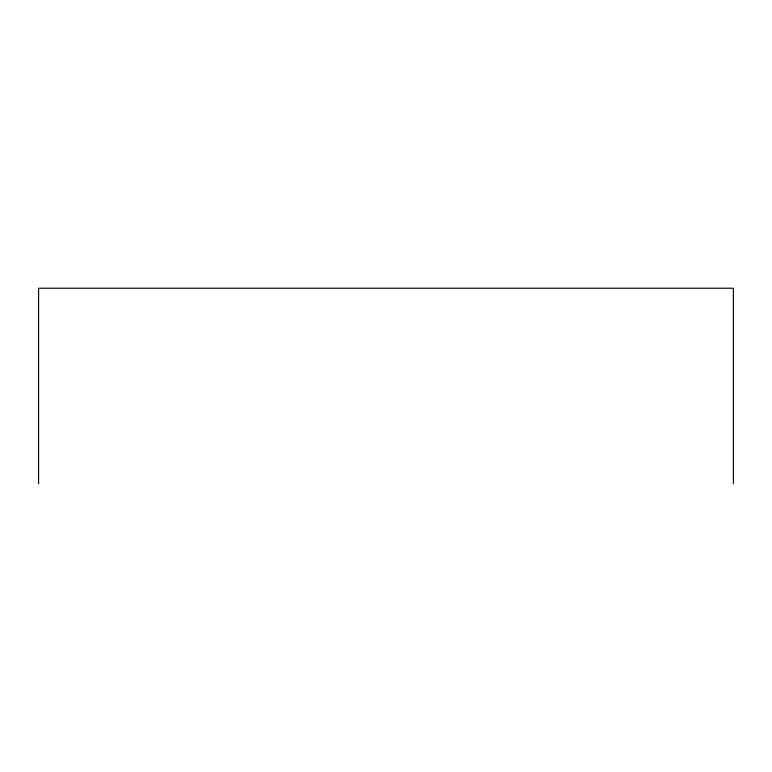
<?xml version="1.0" encoding="UTF-8"?>
<svg xmlns="http://www.w3.org/2000/svg" width="772" height="772" viewBox="0 0 772 772"><rect width="100%" height="100%" fill="white"/><g stroke="black" fill="none" stroke-linecap="round" stroke-linejoin="round"><path stroke-width="1.16" d="M733.4 483.774L733.4 288.226L38.6 288.226L38.6 483.774"/></g></svg>
